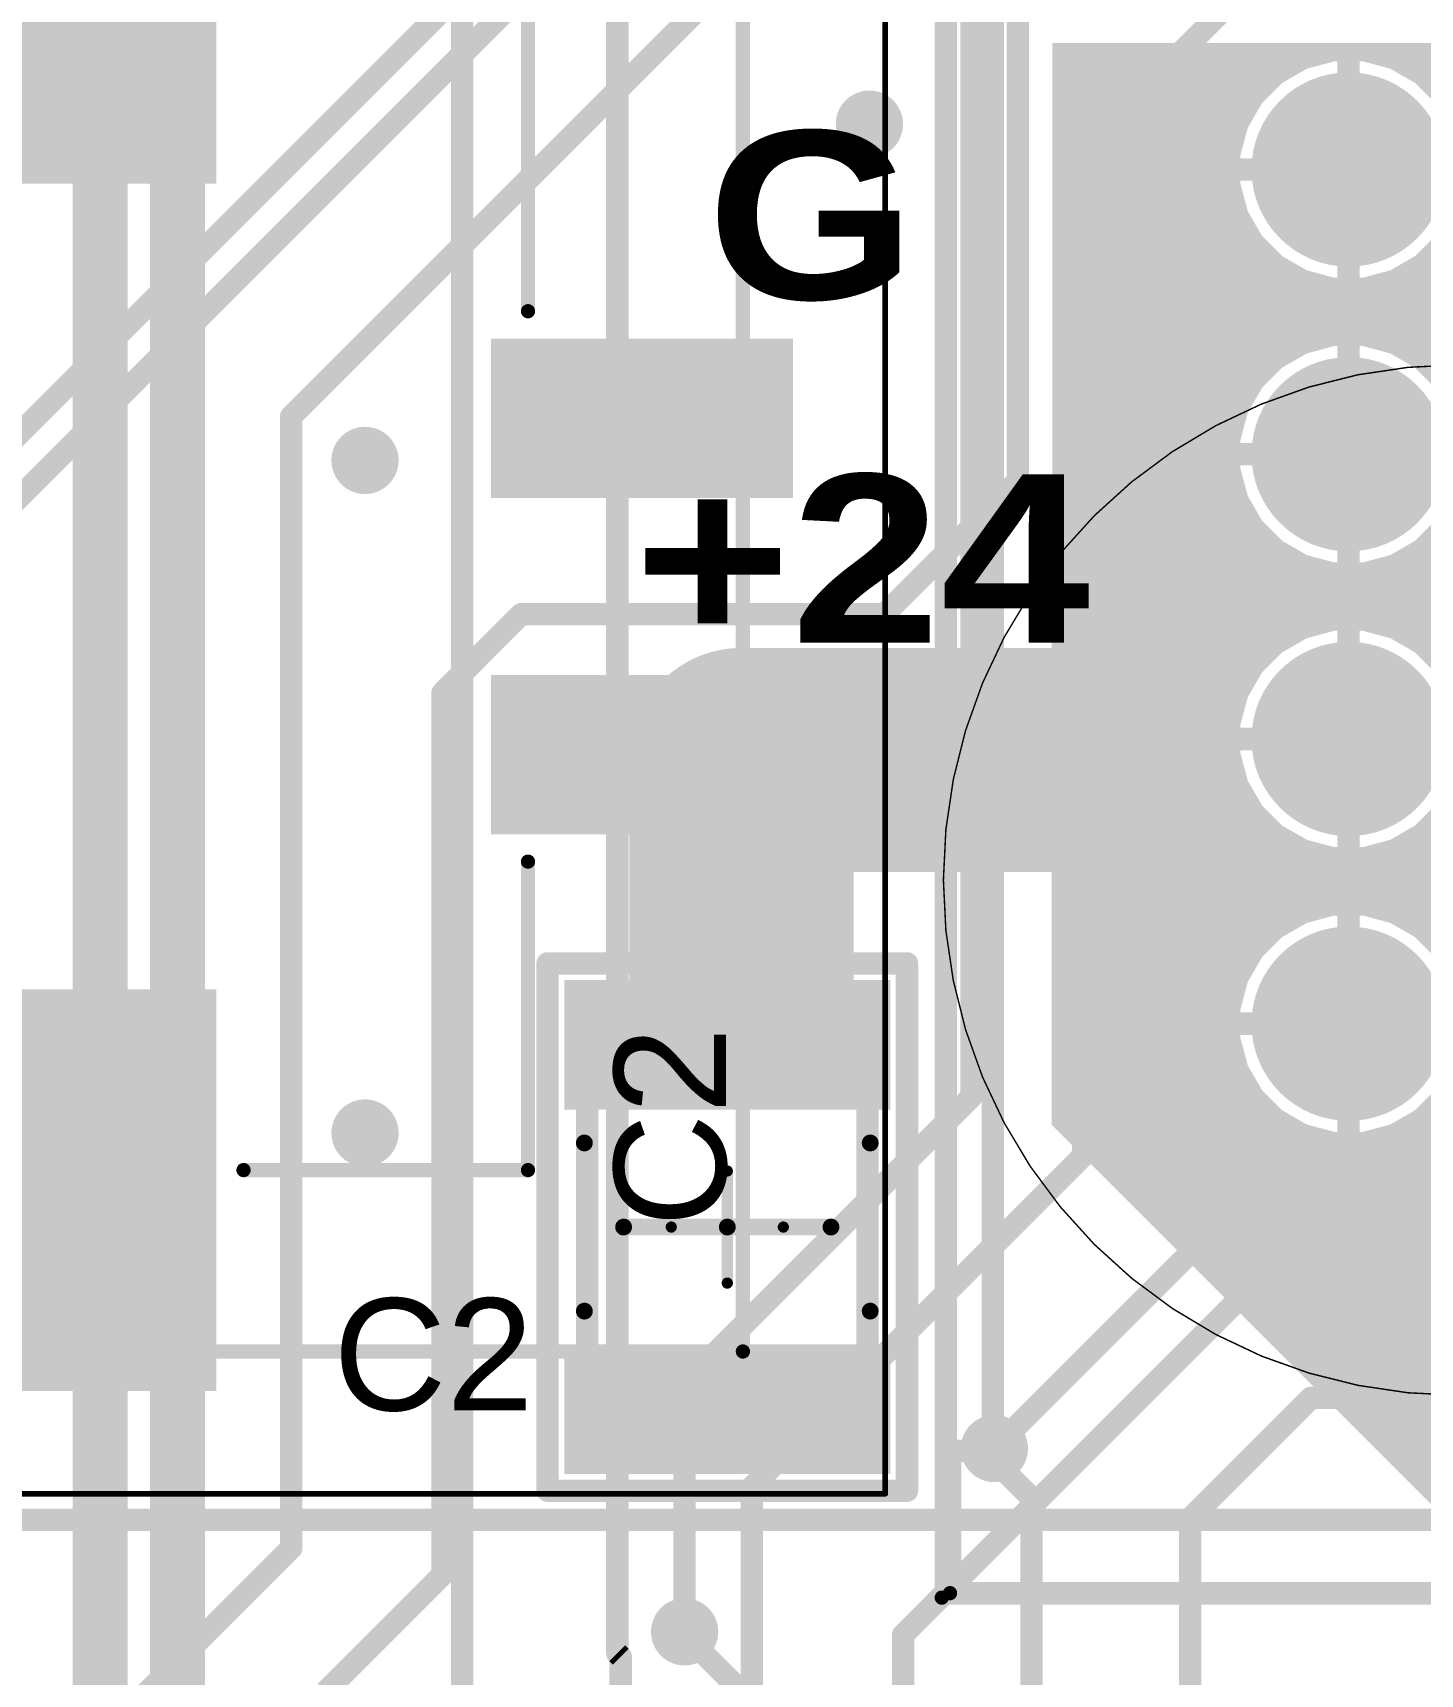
# Model space of a CAD drawing. Header units: inches. Extents: x 0 to 106, y 0 to 106.
# Drawn here: x 40.29 to 52.66, y 45.92 to 60.56 of the extents above; entities that cross this region are included whole.
import ezdxf

# ---------------------------------------------------------------- set-up
doc = ezdxf.new("R2010")
doc.units = ezdxf.units.IN
for name, color, linetype in [('Bottom Layer', 5, 'Continuous'), ('Bottom Overlay', 54, 'Continuous'), ('Bottom Solder', 6, 'Continuous'), ('Mechanical 1', 6, 'Continuous'), ('Mechanical 13', 56, 'Continuous'), ('Mechanical 15', 56, 'Continuous'), ('Mechanical 16', 56, 'Continuous'), ('Mechanical 5', 56, 'Continuous'), ('Multi-Layer', 9, 'Continuous'), ('Pad Holes', 156, 'Continuous'), ('Top Layer', 1, 'Continuous'), ('Top Overlay', 2, 'Continuous'), ('Top Paste', 8, 'Continuous'), ('Top Solder', 216, 'Continuous'), ('Via Holes', 16, 'Continuous')]:
    doc.layers.add(name, color=color, linetype=linetype)
doc.styles.add('Arial', font='', dxfattribs={"height": 0.2})
doc.styles.add('Arial Black', font='', dxfattribs={"height": 0.2})
doc.styles.get('Arial').set_extended_font_data('Arial')
doc.styles.get('Arial Black').set_extended_font_data('Arial Black')

# ---------------------------------------------------------------- blocks, each defined once
blk = doc.blocks.new('IDC_40_M_____________1')
at = {"layer": 'Bottom Layer'}
h = blk.add_hatch(color=5, dxfattribs=at)
edge = h.paths.add_edge_path()
edge.add_arc((-24.13, 1.27), 0.7649997399999999, 0, 360)
h = blk.add_hatch(color=5, dxfattribs=at)
edge = h.paths.add_edge_path()
edge.add_arc((-21.59, 1.27), 0.7649997399999999, 0, 360)
h = blk.add_hatch(color=5, dxfattribs=at)
edge = h.paths.add_edge_path()
edge.add_arc((-19.05, 1.27), 0.7649997399999999, 0, 360)
h = blk.add_hatch(color=5, dxfattribs=at)
edge = h.paths.add_edge_path()
edge.add_arc((-16.51, 1.27), 0.7649997399999999, 0, 360)
at = {"layer": 'Bottom Solder'}
h = blk.add_hatch(color=6, dxfattribs=at)
edge = h.paths.add_edge_path()
edge.add_arc((-24.13, 1.27), 0.86659974, 0, 360)
h = blk.add_hatch(color=6, dxfattribs=at)
edge = h.paths.add_edge_path()
edge.add_arc((-21.59, 1.27), 0.86659974, 0, 360)
h = blk.add_hatch(color=6, dxfattribs=at)
edge = h.paths.add_edge_path()
edge.add_arc((-19.05, 1.27), 0.86659974, 0, 360)
h = blk.add_hatch(color=6, dxfattribs=at)
edge = h.paths.add_edge_path()
edge.add_arc((-16.51, 1.27), 0.86659974, 0, 360)
at = {"layer": 'Multi-Layer'}
h = blk.add_hatch(color=9, dxfattribs=at)
edge = h.paths.add_edge_path()
edge.add_arc((-24.13, 1.27), 0.7649997399999999, 0, 360)
h = blk.add_hatch(color=9, dxfattribs=at)
edge = h.paths.add_edge_path()
edge.add_arc((-21.59, 1.27), 0.7649997399999999, 0, 360)
h = blk.add_hatch(color=9, dxfattribs=at)
edge = h.paths.add_edge_path()
edge.add_arc((-19.05, 1.27), 0.7649997399999999, 0, 360)
h = blk.add_hatch(color=9, dxfattribs=at)
edge = h.paths.add_edge_path()
edge.add_arc((-16.51, 1.27), 0.7649997399999999, 0, 360)
at = {"layer": 'Pad Holes'}
h = blk.add_hatch(color=7, dxfattribs=at)
edge = h.paths.add_edge_path()
edge.add_arc((-24.13, 1.27), 0.50999898, 0, 360)
h = blk.add_hatch(color=7, dxfattribs=at)
edge = h.paths.add_edge_path()
edge.add_arc((-21.59, 1.27), 0.50999898, 0, 360)
h = blk.add_hatch(color=7, dxfattribs=at)
edge = h.paths.add_edge_path()
edge.add_arc((-19.05, 1.27), 0.50999898, 0, 360)
h = blk.add_hatch(color=7, dxfattribs=at)
edge = h.paths.add_edge_path()
edge.add_arc((-16.51, 1.27), 0.50999898, 0, 360)
at = {"layer": 'Top Layer'}
h = blk.add_hatch(color=1, dxfattribs=at)
edge = h.paths.add_edge_path()
edge.add_arc((-24.13, 1.27), 0.7649997399999999, 0, 360)
h = blk.add_hatch(color=1, dxfattribs=at)
edge = h.paths.add_edge_path()
edge.add_arc((-21.59, 1.27), 0.7649997399999999, 0, 360)
h = blk.add_hatch(color=1, dxfattribs=at)
edge = h.paths.add_edge_path()
edge.add_arc((-19.05, 1.27), 0.7649997399999999, 0, 360)
h = blk.add_hatch(color=1, dxfattribs=at)
edge = h.paths.add_edge_path()
edge.add_arc((-16.51, 1.27), 0.7649997399999999, 0, 360)
at = {"layer": 'Top Solder'}
h = blk.add_hatch(color=216, dxfattribs=at)
edge = h.paths.add_edge_path()
edge.add_arc((-24.13, 1.27), 0.86659974, 0, 360)
h = blk.add_hatch(color=216, dxfattribs=at)
edge = h.paths.add_edge_path()
edge.add_arc((-21.59, 1.27), 0.86659974, 0, 360)
h = blk.add_hatch(color=216, dxfattribs=at)
edge = h.paths.add_edge_path()
edge.add_arc((-19.05, 1.27), 0.86659974, 0, 360)
h = blk.add_hatch(color=216, dxfattribs=at)
edge = h.paths.add_edge_path()
edge.add_arc((-16.51, 1.27), 0.86659974, 0, 360)
at = {"layer": 'Mechanical 13'}
for points in [[(-29.21000254, 4.826, 0.127, 0.127, 0), (-29.21000254, -4.49990464, 0.127, 0.127, 0)], [(29.24999992, 4.826, 0.127, 0.127, 0), (-29.21000254, 4.825994919999999, 0.127, 0.127, 0)]]:
    blk.add_lwpolyline(points, format="xyseb", dxfattribs=at)
for points in [[(-29.24175254, 4.826, 0.0635, 0.0635, 1), (-29.17825254, 4.826, 0.0635, 0.0635, 1)], [(-29.24175254, 4.825994919999999, 0.0635, 0.0635, 1), (-29.17825254, 4.825994919999999, 0.0635, 0.0635, 1)]]:
    blk.add_lwpolyline(points, format="xyseb", close=True, dxfattribs=at)
at = {"layer": 'Mechanical 15'}
for points in [[(-29.250005, 4.90000036, 0.127, 0.127, 0), (29.250005, 4.90000036, 0.127, 0.127, 0)], [(-29.24999992, 4.90000036, 0.127, 0.127, 0), (-29.24999992, -4.571999999999999, 0.127, 0.127, 0)]]:
    blk.add_lwpolyline(points, format="xyseb", dxfattribs=at)
for points in [[(-29.281755, 4.90000036, 0.0635, 0.0635, 1), (-29.218255, 4.90000036, 0.0635, 0.0635, 1)], [(-29.28174992, 4.90000036, 0.0635, 0.0635, 1), (-29.21824992, 4.90000036, 0.0635, 0.0635, 1)]]:
    blk.add_lwpolyline(points, format="xyseb", close=True, dxfattribs=at)
at = {"layer": 'Top Overlay'}
for points in [[(-29.21, 4.82499924, 0.1999996, 0.1999996, 0), (-27.94, 4.82499924, 0.1999996, 0.1999996, 0)], [(-29.21, 4.82499924, 0.1999996, 0.1999996, 0), (-29.21, -4.444999999999999, 0.1999996, 0.1999996, 0)], [(-27.94, 4.82499924, 0.1999996, 0.1999996, 0), (-27.94, 4.444999999999999, 0.1999996, 0.1999996, 0)], [(-1.27, 4.444999999999999, 0.1999996, 0.1999996, 0), (-27.94, 4.44499746, 0.1999996, 0.1999996, 0)]]:
    blk.add_lwpolyline(points, format="xyseb", dxfattribs=at)
for points in [[(-29.2599999, 4.82499924, 0.0999998, 0.0999998, 1), (-29.1600001, 4.82499924, 0.0999998, 0.0999998, 1)], [(-29.2599999, 4.82499924, 0.0999998, 0.0999998, 1), (-29.1600001, 4.82499924, 0.0999998, 0.0999998, 1)], [(-27.9899999, 4.82499924, 0.0999998, 0.0999998, 1), (-27.8900001, 4.82499924, 0.0999998, 0.0999998, 1)], [(-27.9899999, 4.82499924, 0.0999998, 0.0999998, 1), (-27.8900001, 4.82499924, 0.0999998, 0.0999998, 1)], [(-27.9899999, 4.444999999999999, 0.0999998, 0.0999998, 1), (-27.8900001, 4.444999999999999, 0.0999998, 0.0999998, 1)], [(-27.9899999, 4.44499746, 0.0999998, 0.0999998, 1), (-27.8900001, 4.44499746, 0.0999998, 0.0999998, 1)]]:
    blk.add_lwpolyline(points, format="xyseb", close=True, dxfattribs=at)
blk = doc.blocks.new('MOLEX_430450418_11')
at = {"layer": 'Top Layer'}
for points in [[(-2.13491826, 5.970082039999999), (-0.86491826, 5.970082039999999), (-0.86491826, 3.43008204), (-2.13491826, 3.43008204)], [(0.86508082, 5.970082039999999), (2.13508082, 5.970082039999999), (2.13508082, 3.43008204), (0.86508082, 3.43008204)], [(-7.09991976, 0.8250808999999999), (-3.669919, 0.8250808999999999), (-3.669919, -0.82491834), (-7.09991976, -0.82491834)], [(3.670081559999999, 0.8250808999999999), (7.10008232, 0.8250808999999999), (7.10008232, -0.82491834), (3.670081559999999, -0.82491834)]]:
    blk.add_hatch(color=1, dxfattribs=at).paths.add_polyline_path(points)
at = {"layer": 'Top Paste'}
for points in [[(-2.13491826, 5.970082039999999), (-0.86491826, 5.970082039999999), (-0.86491826, 3.43008204), (-2.13491826, 3.43008204)], [(0.86508082, 5.970082039999999), (2.13508082, 5.970082039999999), (2.13508082, 3.43008204), (0.86508082, 3.43008204)], [(-7.09991976, 0.8250808999999999), (-3.669919, 0.8250808999999999), (-3.669919, -0.82491834), (-7.09991976, -0.82491834)], [(3.670081559999999, 0.8250808999999999), (7.10008232, 0.8250808999999999), (7.10008232, -0.82491834), (3.670081559999999, -0.82491834)]]:
    blk.add_hatch(color=8, dxfattribs=at).paths.add_polyline_path(points)
at = {"layer": 'Top Solder'}
for points in [[(-2.21111826, 6.046282039999999), (-0.78871826, 6.046282039999999), (-0.78871826, 3.35388204), (-2.21111826, 3.35388204)], [(0.7888808199999999, 6.046282039999999), (2.21128082, 6.046282039999999), (2.21128082, 3.35388204), (0.7888808199999999, 3.35388204)], [(-7.17611976, 0.9012808999999999), (-3.593719, 0.9012808999999999), (-3.593719, -0.9011183399999999), (-7.17611976, -0.9011183399999999)], [(3.593881559999999, 0.9012808999999999), (7.17628232, 0.9012808999999999), (7.17628232, -0.9011183399999999), (3.593881559999999, -0.9011183399999999)]]:
    blk.add_hatch(color=216, dxfattribs=at).paths.add_polyline_path(points)
at = {"layer": 'Mechanical 13'}
for points in [[(6.8250816, 5.60008024, 0.127, 0.127, 0), (-6.824919039999999, 5.60008024, 0.127, 0.127, 0)], [(6.8250816, -5.59991768, 0.127, 0.127, 0), (6.8250816, 5.60008024, 0.127, 0.127, 0)]]:
    blk.add_lwpolyline(points, format="xyseb", dxfattribs=at)
blk.add_lwpolyline([(6.7933316, 5.60008024, 0.0635, 0.0635, 1), (6.8568316, 5.60008024, 0.0635, 0.0635, 1)], format="xyseb", close=True, dxfattribs=at)
blk.add_lwpolyline([(6.7933316, 5.60008024, 0.0635, 0.0635, 1), (6.8568316, 5.60008024, 0.0635, 0.0635, 1)], format="xyseb", close=True, dxfattribs=at)
at = {"layer": 'Mechanical 15'}
for points in [[(8.095081599999999, 6.870080239999999, 0.0499999, 0.0499999, 0), (-8.09491904, 6.870080239999999, 0.0499999, 0.0499999, 0)], [(8.095081599999999, -6.86991768, 0.0499999, 0.0499999, 0), (8.095081599999999, 6.870080239999999, 0.0499999, 0.0499999, 0)]]:
    blk.add_lwpolyline(points, format="xyseb", dxfattribs=at)
blk.add_lwpolyline([(8.082582259999999, 6.870080239999999, 0.02499868, 0.02499868, 1), (8.107580939999998, 6.870080239999999, 0.02499868, 0.02499868, 1)], format="xyseb", close=True, dxfattribs=at)
blk.add_lwpolyline([(8.082582259999999, 6.870080239999999, 0.02499868, 0.02499868, 1), (8.107580939999998, 6.870080239999999, 0.02499868, 0.02499868, 1)], format="xyseb", close=True, dxfattribs=at)
at = {"layer": 'Top Overlay'}
for points in [[(-2.45491762, 3.682999999999999, 0.127, 0.127, 0), (-5.206999999999999, 3.682999999999999, 0.127, 0.127, 0)], [(5.206999999999999, 3.682999999999999, 0.127, 0.127, 0), (2.45508018, 3.682999999999999, 0.127, 0.127, 0)], [(5.206999999999999, 1.14508026, 0.127, 0.127, 0), (5.206999999999999, 3.682999999999999, 0.127, 0.127, 0)]]:
    blk.add_lwpolyline(points, format="xyseb", dxfattribs=at)
for points in [[(-2.48666762, 3.682999999999999, 0.0635, 0.0635, 1), (-2.42316762, 3.682999999999999, 0.0635, 0.0635, 1)], [(2.42333018, 3.682999999999999, 0.0635, 0.0635, 1), (2.48683018, 3.682999999999999, 0.0635, 0.0635, 1)], [(5.175249999999999, 3.682999999999999, 0.0635, 0.0635, 1), (5.23875, 3.682999999999999, 0.0635, 0.0635, 1)], [(5.175249999999999, 3.682999999999999, 0.0635, 0.0635, 1), (5.23875, 3.682999999999999, 0.0635, 0.0635, 1)], [(5.175249999999999, 1.14508026, 0.0635, 0.0635, 1), (5.23875, 1.14508026, 0.0635, 0.0635, 1)]]:
    blk.add_lwpolyline(points, format="xyseb", close=True, dxfattribs=at)
blk = doc.blocks.new('DIN41612_48_3____________________B_12')
at = {"layer": 'Bottom Overlay'}
blk.add_lwpolyline([(-27.50000088, 5.39999936, 0.1999996, 0.1999996, 0), (27.50000088, 5.39999936, 0.1999996, 0.1999996, 0)], format="xyseb", dxfattribs=at)
blk = doc.blocks.new('1210C_26')
at = {"layer": 'Top Layer'}
for points in [[(-2.10207606, 1.35309991), (-1.14792506, 1.35309991), (-1.14792506, -1.35309991), (-2.10207606, -1.35309991)], [(1.14792506, 1.35309991), (2.10207606, 1.35309991), (2.10207606, -1.35309991), (1.14792506, -1.35309991)]]:
    blk.add_hatch(color=1, dxfattribs=at).paths.add_polyline_path(points)
at = {"layer": 'Top Paste'}
for points in [[(-2.10207606, 1.35309991), (-1.14792506, 1.35309991), (-1.14792506, -1.35309991), (-2.10207606, -1.35309991)], [(1.14792506, 1.35309991), (2.10207606, 1.35309991), (2.10207606, -1.35309991), (1.14792506, -1.35309991)]]:
    blk.add_hatch(color=8, dxfattribs=at).paths.add_polyline_path(points)
at = {"layer": 'Top Solder'}
for points in [[(-2.20367606, 1.45469991), (-1.04632506, 1.45469991), (-1.04632506, -1.45469991), (-2.20367606, -1.45469991)], [(1.04632506, 1.45469991), (2.20367606, 1.45469991), (2.20367606, -1.45469991), (1.04632506, -1.45469991)]]:
    blk.add_hatch(color=216, dxfattribs=at).paths.add_polyline_path(points)
at = {"layer": 'Mechanical 13'}
for points in [[(-1.59999934, 1.25000004, 0.1999996, 0.1999996, 0), (-1.59999934, -1.25000004, 0.1999996, 0.1999996, 0)], [(-1.59999934, 1.25000004, 0.1999996, 0.1999996, 0), (1.59999934, 1.25000004, 0.1999996, 0.1999996, 0)], [(1.59999934, 1.25000004, 0.1999996, 0.1999996, 0), (1.59999934, -1.25000004, 0.1999996, 0.1999996, 0)], [(-1.59999934, -1.25000004, 0.1999996, 0.1999996, 0), (1.59999934, -1.25000004, 0.1999996, 0.1999996, 0)]]:
    blk.add_lwpolyline(points, format="xyseb", dxfattribs=at)
for points in [[(-1.64999924, 1.25000004, 0.0999998, 0.0999998, 1), (-1.54999944, 1.25000004, 0.0999998, 0.0999998, 1)], [(-1.64999924, 1.25000004, 0.0999998, 0.0999998, 1), (-1.54999944, 1.25000004, 0.0999998, 0.0999998, 1)], [(1.54999944, 1.25000004, 0.0999998, 0.0999998, 1), (1.64999924, 1.25000004, 0.0999998, 0.0999998, 1)], [(1.54999944, 1.25000004, 0.0999998, 0.0999998, 1), (1.64999924, 1.25000004, 0.0999998, 0.0999998, 1)], [(-1.64999924, -1.25000004, 0.0999998, 0.0999998, 1), (-1.54999944, -1.25000004, 0.0999998, 0.0999998, 1)], [(-1.64999924, -1.25000004, 0.0999998, 0.0999998, 1), (-1.54999944, -1.25000004, 0.0999998, 0.0999998, 1)], [(1.54999944, -1.25000004, 0.0999998, 0.0999998, 1), (1.64999924, -1.25000004, 0.0999998, 0.0999998, 1)], [(1.54999944, -1.25000004, 0.0999998, 0.0999998, 1), (1.64999924, -1.25000004, 0.0999998, 0.0999998, 1)]]:
    blk.add_lwpolyline(points, format="xyseb", close=True, dxfattribs=at)
at = {"layer": 'Mechanical 15'}
for points in [[(-2.35207556, 1.60309814, 0.1999996, 0.1999996, 0), (-2.35207556, -1.60310068, 0.1999996, 0.1999996, 0)], [(-2.35207556, 1.60309814, 0.1999996, 0.1999996, 0), (2.35207556, 1.60309814, 0.1999996, 0.1999996, 0)], [(2.35207556, 1.60309814, 0.1999996, 0.1999996, 0), (2.35207556, -1.60310068, 0.1999996, 0.1999996, 0)], [(-2.35207556, -1.60310068, 0.1999996, 0.1999996, 0), (2.35207556, -1.60310068, 0.1999996, 0.1999996, 0)]]:
    blk.add_lwpolyline(points, format="xyseb", dxfattribs=at)
for points in [[(-2.40207546, 1.60309814, 0.0999998, 0.0999998, 1), (-2.30207566, 1.60309814, 0.0999998, 0.0999998, 1)], [(-2.40207546, 1.60309814, 0.0999998, 0.0999998, 1), (-2.30207566, 1.60309814, 0.0999998, 0.0999998, 1)], [(2.30207566, 1.60309814, 0.0999998, 0.0999998, 1), (2.40207546, 1.60309814, 0.0999998, 0.0999998, 1)], [(2.30207566, 1.60309814, 0.0999998, 0.0999998, 1), (2.40207546, 1.60309814, 0.0999998, 0.0999998, 1)], [(-2.40207546, -1.60310068, 0.0999998, 0.0999998, 1), (-2.30207566, -1.60310068, 0.0999998, 0.0999998, 1)], [(-2.40207546, -1.60310068, 0.0999998, 0.0999998, 1), (-2.30207566, -1.60310068, 0.0999998, 0.0999998, 1)], [(2.30207566, -1.60310068, 0.0999998, 0.0999998, 1), (2.40207546, -1.60310068, 0.0999998, 0.0999998, 1)], [(2.30207566, -1.60310068, 0.0999998, 0.0999998, 1), (2.40207546, -1.60310068, 0.0999998, 0.0999998, 1)]]:
    blk.add_lwpolyline(points, format="xyseb", close=True, dxfattribs=at)
at = {"layer": 'Mechanical 16'}
for points in [[(0, 0.499999, 0.0999998, 0.0999998, 0), (0, -0.499999, 0.0999998, 0.0999998, 0)], [(-0.499999, 0, 0.0999998, 0.0999998, 0), (0.499999, 0, 0.0999998, 0.0999998, 0)]]:
    blk.add_lwpolyline(points, format="xyseb", dxfattribs=at)
for points in [[(-0.02499868, 0.499999, 0.0499999, 0.0499999, 1), (0.02499868, 0.499999, 0.0499999, 0.0499999, 1)], [(-0.5249976799999999, 0, 0.0499999, 0.0499999, 1), (-0.47500032, 0, 0.0499999, 0.0499999, 1)], [(0.47500032, 0, 0.0499999, 0.0499999, 1), (0.5249976799999999, 0, 0.0499999, 0.0499999, 1)], [(-0.02499868, -0.499999, 0.0499999, 0.0499999, 1), (0.02499868, -0.499999, 0.0499999, 0.0499999, 1)]]:
    blk.add_lwpolyline(points, format="xyseb", close=True, dxfattribs=at)
at = {"layer": 'Mechanical 5'}
for points in [[(-2.35207556, 1.60309814, 0.1999996, 0.1999996, 0), (-2.35207556, -1.60310322, 0.1999996, 0.1999996, 0)], [(-2.35207556, 1.60309814, 0.1999996, 0.1999996, 0), (2.35207556, 1.60309814, 0.1999996, 0.1999996, 0)], [(2.35207556, 1.60309814, 0.1999996, 0.1999996, 0), (2.35207556, -1.60310322, 0.1999996, 0.1999996, 0)], [(-2.35207556, -1.60310322, 0.1999996, 0.1999996, 0), (2.35207556, -1.60310322, 0.1999996, 0.1999996, 0)]]:
    blk.add_lwpolyline(points, format="xyseb", dxfattribs=at)
for points in [[(-2.40207546, 1.60309814, 0.0999998, 0.0999998, 1), (-2.30207566, 1.60309814, 0.0999998, 0.0999998, 1)], [(-2.40207546, 1.60309814, 0.0999998, 0.0999998, 1), (-2.30207566, 1.60309814, 0.0999998, 0.0999998, 1)], [(2.30207566, 1.60309814, 0.0999998, 0.0999998, 1), (2.40207546, 1.60309814, 0.0999998, 0.0999998, 1)], [(2.30207566, 1.60309814, 0.0999998, 0.0999998, 1), (2.40207546, 1.60309814, 0.0999998, 0.0999998, 1)], [(-2.40207546, -1.60310322, 0.0999998, 0.0999998, 1), (-2.30207566, -1.60310322, 0.0999998, 0.0999998, 1)], [(-2.40207546, -1.60310322, 0.0999998, 0.0999998, 1), (-2.30207566, -1.60310322, 0.0999998, 0.0999998, 1)], [(2.30207566, -1.60310322, 0.0999998, 0.0999998, 1), (2.40207546, -1.60310322, 0.0999998, 0.0999998, 1)], [(2.30207566, -1.60310322, 0.0999998, 0.0999998, 1), (2.40207546, -1.60310322, 0.0999998, 0.0999998, 1)]]:
    blk.add_lwpolyline(points, format="xyseb", close=True, dxfattribs=at)
at = {"layer": 'Top Overlay'}
for points in [[(-0.75000104, 1.27500126, 0.1499997, 0.1499997, 0), (0.75000104, 1.27500126, 0.1499997, 0.1499997, 0)], [(0, 0.9249994199999999, 0.1499997, 0.1499997, 0), (0, 0, 0.1499997, 0.1499997, 0)], [(0, 0, 0.1499997, 0.1499997, 0), (0, -0.9249994199999999, 0.1499997, 0.1499997, 0)], [(-0.75000104, -1.27500126, 0.1499997, 0.1499997, 0), (0.75000104, -1.27500126, 0.1499997, 0.1499997, 0)]]:
    blk.add_lwpolyline(points, format="xyseb", dxfattribs=at)
for points in [[(-0.7875015999999999, 1.27500126, 0.07499858, 0.07499858, 1), (-0.7125004799999999, 1.27500126, 0.07499858, 0.07499858, 1)], [(0.7125004799999999, 1.27500126, 0.07499858, 0.07499858, 1), (0.7875015999999999, 1.27500126, 0.07499858, 0.07499858, 1)], [(-0.03750056, 0.9249994199999999, 0.07499858, 0.07499858, 1), (0.03750056, 0.9249994199999999, 0.07499858, 0.07499858, 1)], [(-0.03750056, 0, 0.07499858, 0.07499858, 1), (0.03750056, 0, 0.07499858, 0.07499858, 1)], [(-0.03750056, 0, 0.07499858, 0.07499858, 1), (0.03750056, 0, 0.07499858, 0.07499858, 1)], [(-0.03750056, -0.9249994199999999, 0.07499858, 0.07499858, 1), (0.03750056, -0.9249994199999999, 0.07499858, 0.07499858, 1)], [(-0.7875015999999999, -1.27500126, 0.07499858, 0.07499858, 1), (-0.7125004799999999, -1.27500126, 0.07499858, 0.07499858, 1)], [(0.7125004799999999, -1.27500126, 0.07499858, 0.07499858, 1), (0.7875015999999999, -1.27500126, 0.07499858, 0.07499858, 1)]]:
    blk.add_lwpolyline(points, format="xyseb", close=True, dxfattribs=at)
at = {"layer": 'Mechanical 5', "style": 'Arial'}
blk.add_text('C2', height=1.00000054, dxfattribs=at).set_placement((-1.27e-05, 0.01072134))

msp = doc.modelspace()

# ---------------------------------------------------------------- hatches: boundary and pattern name
at = {"layer": 'Bottom Layer'}
h = msp.add_hatch(color=5, dxfattribs=at)
edge = h.paths.add_edge_path()
edge.add_arc((47.74999339999999, 59.7500075), 0.2999994, 0, 360)
msp.add_hatch(color=5, dxfattribs=at).paths.add_polyline_path([(55.44712303999999, 58.65574756), (55.44712303999999, 57.49425128), (55.29712334, 57.43758896), (55.15752239999999, 57.57718989999999), (54.93747458, 57.70423561999999), (54.69204454, 57.76999876), (54.43795309999999, 57.76999876), (54.19252306, 57.70423561999999), (53.97247524, 57.57718989999999), (53.79280833999999, 57.397523), (53.66576262, 57.17747517999999), (53.59999948, 56.93204513999999), (53.59999948, 56.6779537), (53.66576262, 56.43252365999999), (53.79280833999999, 56.21247584), (53.97247524, 56.03280894), (54.19252306, 55.90576322), (54.43795309999999, 55.84000008), (54.69204454, 55.84000008), (54.93747458, 55.90576322), (55.15752239999999, 56.03280894), (55.29712334, 56.17240988), (55.44712303999999, 56.11574756), (55.44712303999999, 54.95425127999999), (55.29712334, 54.89758895999999), (55.15752239999999, 55.0371899), (54.93747458, 55.16423561999999), (54.69204454, 55.22999876), (54.43795309999999, 55.22999876), (54.19252306, 55.16423561999999), (53.97247524, 55.0371899), (53.79280833999999, 54.857523), (53.66576262, 54.63747518), (53.59999948, 54.39204513999999), (53.59999948, 54.1379537), (53.66576262, 53.89252366), (53.79280833999999, 53.67247584), (53.97247524, 53.49280894), (54.19252306, 53.36576322), (54.43795309999999, 53.30000008), (54.69204454, 53.30000008), (54.93747458, 53.36576322), (55.15752239999999, 53.49280894), (55.29712334, 53.63240988), (55.44712303999999, 53.57574756), (55.44712303999999, 52.68999875999999), (53.59999948, 52.68999875999999), (53.59999948, 50.76000008), (55.44712303999999, 50.76000008), (55.44712303999999, 49.70887696), (51.1810127, 49.70887696), (51.181, 49.70887949999999), (51.14513774, 49.70174464), (51.09725874, 49.72539457999999), (51.0073529, 49.81204159999999), (51.00587715999999, 49.81534106), (51.00587715999999, 51.26016925999999), (51.15587686, 51.30036222), (51.25280833999999, 51.13247583999999), (51.43247524, 50.95280894), (51.65252305999999, 50.82576322), (51.8979531, 50.76000008), (52.15204454, 50.76000008), (52.39747457999999, 50.82576322), (52.6175224, 50.95280894), (52.79718929999999, 51.13247583999999), (52.92423502, 51.35252366), (52.98999816, 51.5979537), (52.98999816, 51.85204514), (52.92423502, 52.09747518), (52.79718929999999, 52.31752299999999), (52.6175224, 52.4971899), (52.39747457999999, 52.62423562), (52.15204454, 52.68999875999999), (51.8979531, 52.68999875999999), (51.65252305999999, 52.62423562), (51.43247524, 52.4971899), (51.25280833999999, 52.31752299999999), (51.15587686, 52.14963662), (51.00587715999999, 52.18982957999999), (51.00587715999999, 53.80016926), (51.15587686, 53.84036222), (51.25280833999999, 53.67247584), (51.43247524, 53.49280894), (51.65252305999999, 53.36576322), (51.8979531, 53.30000008), (52.15204454, 53.30000008), (52.39747457999999, 53.36576322), (52.6175224, 53.49280894), (52.79718929999999, 53.67247584), (52.92423502, 53.89252366), (52.98999816, 54.1379537), (52.98999816, 54.39204513999999), (52.92423502, 54.63747518), (52.79718929999999, 54.857523), (52.6175224, 55.0371899), (52.39747457999999, 55.16423561999999), (52.15204454, 55.22999876), (51.8979531, 55.22999876), (51.65252305999999, 55.16423561999999), (51.43247524, 55.0371899), (51.25280833999999, 54.857523), (51.15587686, 54.68963662), (51.00587715999999, 54.72982957999999), (51.00587715999999, 56.34016926), (51.15587686, 56.38036221999999), (51.25280833999999, 56.21247584), (51.43247524, 56.03280894), (51.65252305999999, 55.90576322), (51.8979531, 55.84000008), (52.15204454, 55.84000008), (52.39747457999999, 55.90576322), (52.6175224, 56.03280894), (52.79718929999999, 56.21247584), (52.92423502, 56.43252365999999), (52.98999816, 56.6779537), (52.98999816, 56.93204513999999), (52.92423502, 57.17747517999999), (52.79718929999999, 57.397523), (52.6175224, 57.57718989999999), (52.39747457999999, 57.70423561999999), (52.37550357999999, 57.71012333999999), (52.39525208, 57.86012304), (52.9589873, 57.86012304), (52.959, 57.86012049999999), (53.07605336, 57.88340722), (53.17528862, 57.94971138), (53.6046045, 58.3790298), (53.60461212, 58.37903488), (53.67091628, 58.4782676), (53.69420046, 58.5953235), (53.69420046, 58.63895054), (53.84420015999999, 58.70108401999999), (53.97247524, 58.57280893999999), (54.19252306, 58.44576322), (54.43795309999999, 58.38000007999999), (54.69204454, 58.38000007999999), (54.93747458, 58.44576322), (55.15752239999999, 58.57280893999999), (55.29712334, 58.71240988)])
h = msp.add_hatch(color=5, dxfattribs=at)
edge = h.paths.add_edge_path()
edge.add_arc((43.24999477999999, 56.75000842), 0.2999994, 0, 360)
h = msp.add_hatch(color=5, dxfattribs=at)
edge = h.paths.add_edge_path()
edge.add_arc((43.24999477999999, 50.75001026), 0.2999994, 0, 360)
h = msp.add_hatch(color=5, dxfattribs=at)
edge = h.paths.add_edge_path()
edge.add_arc((48.8647359, 47.935261), 0.2999994, 0, 360)
h = msp.add_hatch(color=5, dxfattribs=at)
edge = h.paths.add_edge_path()
edge.add_arc((46.101, 46.29999883999999), 0.2999994, 0, 360)
at = {"layer": 'Top Layer'}
h = msp.add_hatch(color=1, dxfattribs=at)
h.paths.add_polyline_path([(57.3499996, 50.84999989999999), (55.52999815999999, 50.84999989999999), (55.52999815999999, 51.62499454), (54.56499882, 51.62499454), (53.59999948, 51.62499454), (53.59999948, 50.84999989999999), (52.72684654, 50.84999989999999), (52.66471305999999, 50.9999996), (52.79718929999999, 51.13247583999999), (52.92423502, 51.35252366), (52.98999816, 51.5979537), (52.98999816, 51.62499454), (52.02499881999999, 51.62499454), (51.05999947999999, 51.62499454), (51.05999947999999, 51.5979537), (51.12576261999999, 51.35252366), (51.25280833999999, 51.13247583999999), (51.38528458, 50.9999996), (51.3231511, 50.84999989999999), (49.37637826, 50.84999989999999), (49.37637826, 56.54538602), (49.3808766, 56.56799963999999), (49.3808766, 60.47499969999999), (57.3499996, 60.47499969999999)])
h.paths.add_polyline_path([(54.69204454, 60.30999875999999), (54.66499862, 60.30999875999999), (54.66499862, 59.44499413999999), (55.52999815999999, 59.44499413999999), (55.52999815999999, 59.47204514), (55.46423502, 59.71747517999999), (55.3371893, 59.937523), (55.15752239999999, 60.11718989999999), (54.93747458, 60.24423562)], flags=0)
h.paths.add_polyline_path([(52.15204454, 60.30999875999999), (52.12499862, 60.30999875999999), (52.12499862, 59.44499413999999), (52.98999816, 59.44499413999999), (52.98999816, 59.47204514), (52.92423502, 59.71747517999999), (52.79718929999999, 59.937523), (52.6175224, 60.11718989999999), (52.39747457999999, 60.24423562)], flags=0)
h.paths.add_polyline_path([(54.46499901999999, 60.30999875999999), (54.43795309999999, 60.30999875999999), (54.19252306, 60.24423562), (53.97247524, 60.11718989999999), (53.79280833999999, 59.937523), (53.66576262, 59.71747517999999), (53.59999948, 59.47204514), (53.59999948, 59.44499413999999), (54.46499901999999, 59.44499413999999)], flags=0)
h.paths.add_polyline_path([(51.92499901999999, 60.30999875999999), (51.8979531, 60.30999875999999), (51.65252305999999, 60.24423562), (51.43247524, 60.11718989999999), (51.25280833999999, 59.937523), (51.12576261999999, 59.71747517999999), (51.05999947999999, 59.47204514), (51.05999947999999, 59.44499413999999), (51.92499901999999, 59.44499413999999)], flags=0)
h.paths.add_polyline_path([(55.52999815999999, 59.24499454), (54.66499862, 59.24499454), (54.66499862, 58.38000007999999), (54.69204454, 58.38000007999999), (54.93747458, 58.44576322), (55.15752239999999, 58.57280893999999), (55.3371893, 58.75247584), (55.46423502, 58.97252365999999), (55.52999815999999, 59.2179537)], flags=0)
h.paths.add_polyline_path([(54.46499901999999, 59.24499454), (53.59999948, 59.24499454), (53.59999948, 59.2179537), (53.66576262, 58.97252365999999), (53.79280833999999, 58.75247584), (53.97247524, 58.57280893999999), (54.19252306, 58.44576322), (54.43795309999999, 58.38000007999999), (54.46499901999999, 58.38000007999999)], flags=0)
h.paths.add_polyline_path([(52.98999816, 59.24499454), (52.12499862, 59.24499454), (52.12499862, 58.38000007999999), (52.15204454, 58.38000007999999), (52.39747457999999, 58.44576322), (52.6175224, 58.57280893999999), (52.79718929999999, 58.75247584), (52.92423502, 58.97252365999999), (52.98999816, 59.2179537)], flags=0)
h.paths.add_polyline_path([(51.92499901999999, 59.24499454), (51.05999947999999, 59.24499454), (51.05999947999999, 59.2179537), (51.12576261999999, 58.97252365999999), (51.25280833999999, 58.75247584), (51.43247524, 58.57280893999999), (51.65252305999999, 58.44576322), (51.8979531, 58.38000007999999), (51.92499901999999, 58.38000007999999)], flags=0)
h.paths.add_polyline_path([(54.69204454, 57.76999876), (54.66499862, 57.76999876), (54.66499862, 56.90499413999999), (55.52999815999999, 56.90499413999999), (55.52999815999999, 56.93204513999999), (55.46423502, 57.17747517999999), (55.3371893, 57.397523), (55.15752239999999, 57.57718989999999), (54.93747458, 57.70423561999999)], flags=0)
h.paths.add_polyline_path([(52.15204454, 57.76999876), (52.12499862, 57.76999876), (52.12499862, 56.90499413999999), (52.98999816, 56.90499413999999), (52.98999816, 56.93204513999999), (52.92423502, 57.17747517999999), (52.79718929999999, 57.397523), (52.6175224, 57.57718989999999), (52.39747457999999, 57.70423561999999)], flags=0)
h.paths.add_polyline_path([(54.46499901999999, 57.76999876), (54.43795309999999, 57.76999876), (54.19252306, 57.70423561999999), (53.97247524, 57.57718989999999), (53.79280833999999, 57.397523), (53.66576262, 57.17747517999999), (53.59999948, 56.93204513999999), (53.59999948, 56.90499413999999), (54.46499901999999, 56.90499413999999)], flags=0)
h.paths.add_polyline_path([(51.92499901999999, 57.76999876), (51.8979531, 57.76999876), (51.65252305999999, 57.70423561999999), (51.43247524, 57.57718989999999), (51.25280833999999, 57.397523), (51.12576261999999, 57.17747517999999), (51.05999947999999, 56.93204513999999), (51.05999947999999, 56.90499413999999), (51.92499901999999, 56.90499413999999)], flags=0)
h.paths.add_polyline_path([(55.52999815999999, 56.70499454), (54.66499862, 56.70499454), (54.66499862, 55.84000008), (54.69204454, 55.84000008), (54.93747458, 55.90576322), (55.15752239999999, 56.03280894), (55.3371893, 56.21247584), (55.46423502, 56.43252365999999), (55.52999815999999, 56.6779537)], flags=0)
h.paths.add_polyline_path([(54.46499901999999, 56.70499454), (53.59999948, 56.70499454), (53.59999948, 56.6779537), (53.66576262, 56.43252365999999), (53.79280833999999, 56.21247584), (53.97247524, 56.03280894), (54.19252306, 55.90576322), (54.43795309999999, 55.84000008), (54.46499901999999, 55.84000008)], flags=0)
h.paths.add_polyline_path([(52.98999816, 56.70499454), (52.12499862, 56.70499454), (52.12499862, 55.84000008), (52.15204454, 55.84000008), (52.39747457999999, 55.90576322), (52.6175224, 56.03280894), (52.79718929999999, 56.21247584), (52.92423502, 56.43252365999999), (52.98999816, 56.6779537)], flags=0)
h.paths.add_polyline_path([(51.92499901999999, 56.70499454), (51.05999947999999, 56.70499454), (51.05999947999999, 56.6779537), (51.12576261999999, 56.43252365999999), (51.25280833999999, 56.21247584), (51.43247524, 56.03280894), (51.65252305999999, 55.90576322), (51.8979531, 55.84000008), (51.92499901999999, 55.84000008)], flags=0)
h.paths.add_polyline_path([(54.69204454, 55.22999876), (54.66499862, 55.22999876), (54.66499862, 54.36499414), (55.52999815999999, 54.36499414), (55.52999815999999, 54.39204513999999), (55.46423502, 54.63747518), (55.3371893, 54.857523), (55.15752239999999, 55.0371899), (54.93747458, 55.16423561999999)], flags=0)
h.paths.add_polyline_path([(52.15204454, 55.22999876), (52.12499862, 55.22999876), (52.12499862, 54.36499414), (52.98999816, 54.36499414), (52.98999816, 54.39204513999999), (52.92423502, 54.63747518), (52.79718929999999, 54.857523), (52.6175224, 55.0371899), (52.39747457999999, 55.16423561999999)], flags=0)
h.paths.add_polyline_path([(54.46499901999999, 55.22999876), (54.43795309999999, 55.22999876), (54.19252306, 55.16423561999999), (53.97247524, 55.0371899), (53.79280833999999, 54.857523), (53.66576262, 54.63747518), (53.59999948, 54.39204513999999), (53.59999948, 54.36499414), (54.46499901999999, 54.36499414)], flags=0)
h.paths.add_polyline_path([(51.92499901999999, 55.22999876), (51.8979531, 55.22999876), (51.65252305999999, 55.16423561999999), (51.43247524, 55.0371899), (51.25280833999999, 54.857523), (51.12576261999999, 54.63747518), (51.05999947999999, 54.39204513999999), (51.05999947999999, 54.36499414), (51.92499901999999, 54.36499414)], flags=0)
h.paths.add_polyline_path([(55.52999815999999, 54.16499454), (54.66499862, 54.16499454), (54.66499862, 53.30000008), (54.69204454, 53.30000008), (54.93747458, 53.36576322), (55.15752239999999, 53.49280894), (55.3371893, 53.67247584), (55.46423502, 53.89252366), (55.52999815999999, 54.1379537)], flags=0)
h.paths.add_polyline_path([(54.46499901999999, 54.16499454), (53.59999948, 54.16499454), (53.59999948, 54.1379537), (53.66576262, 53.89252366), (53.79280833999999, 53.67247584), (53.97247524, 53.49280894), (54.19252306, 53.36576322), (54.43795309999999, 53.30000008), (54.46499901999999, 53.30000008)], flags=0)
h.paths.add_polyline_path([(52.98999816, 54.16499454), (52.12499862, 54.16499454), (52.12499862, 53.30000008), (52.15204454, 53.30000008), (52.39747457999999, 53.36576322), (52.6175224, 53.49280894), (52.79718929999999, 53.67247584), (52.92423502, 53.89252366), (52.98999816, 54.1379537)], flags=0)
h.paths.add_polyline_path([(51.92499901999999, 54.16499454), (51.05999947999999, 54.16499454), (51.05999947999999, 54.1379537), (51.12576261999999, 53.89252366), (51.25280833999999, 53.67247584), (51.43247524, 53.49280894), (51.65252305999999, 53.36576322), (51.8979531, 53.30000008), (51.92499901999999, 53.30000008)], flags=0)
h.paths.add_polyline_path([(55.52999815999999, 52.68999875999999), (54.66499862, 52.68999875999999), (54.66499862, 51.82499414), (55.52999815999999, 51.82499414)], flags=0)
h.paths.add_polyline_path([(52.15204454, 52.68999875999999), (52.12499862, 52.68999875999999), (52.12499862, 51.82499414), (52.98999816, 51.82499414), (52.98999816, 51.85204514), (52.92423502, 52.09747518), (52.79718929999999, 52.31752299999999), (52.6175224, 52.4971899), (52.39747457999999, 52.62423562)], flags=0)
h.paths.add_polyline_path([(54.46499901999999, 52.68999875999999), (53.59999948, 52.68999875999999), (53.59999948, 51.82499414), (54.46499901999999, 51.82499414)], flags=0)
h.paths.add_polyline_path([(51.92499901999999, 52.68999875999999), (51.8979531, 52.68999875999999), (51.65252305999999, 52.62423562), (51.43247524, 52.4971899), (51.25280833999999, 52.31752299999999), (51.12576261999999, 52.09747518), (51.05999947999999, 51.85204514), (51.05999947999999, 51.82499414), (51.92499901999999, 51.82499414)], flags=0)
h = msp.add_hatch(color=1, dxfattribs=at)
edge = h.paths.add_edge_path()
edge.add_arc((47.74999339999999, 59.7500075), 0.2999994, 0, 360)
h = msp.add_hatch(color=1, dxfattribs=at)
edge = h.paths.add_edge_path()
edge.add_arc((43.24999477999999, 56.75000842), 0.2999994, 0, 360)
h = msp.add_hatch(color=1, dxfattribs=at)
h.paths.add_polyline_path([(56.85089976, 47.25158698), (56.74562183999999, 47.14473933999999), (53.05526091999999, 47.14473933999999), (49.37637826, 50.82362199999999), (49.37637826, 52.06999999999999), (50.99520153999999, 52.06999999999999), (51.08651454, 51.95099846), (51.05999947999999, 51.85204514), (51.05999947999999, 51.82499414), (52.02499881999999, 51.82499414), (52.98999816, 51.82499414), (52.98999816, 51.85204514), (52.9634831, 51.95099846), (53.0547961, 52.06999999999999), (53.59999948, 52.06999999999999), (53.59999948, 51.82499414), (54.56499882, 51.82499414), (55.52999815999999, 51.82499414), (55.52999815999999, 52.06999999999999), (56.77953338, 52.06999999999999)])
h.paths.add_polyline_path([(55.52999815999999, 51.62499454), (54.66499862, 51.62499454), (54.66499862, 50.76000008), (55.52999815999999, 50.76000008)], flags=0)
h.paths.add_polyline_path([(54.46499901999999, 51.62499454), (53.59999948, 51.62499454), (53.59999948, 50.76000008), (54.46499901999999, 50.76000008)], flags=0)
h.paths.add_polyline_path([(52.98999816, 51.62499454), (52.12499862, 51.62499454), (52.12499862, 50.76000008), (52.15204454, 50.76000008), (52.39747457999999, 50.82576322), (52.6175224, 50.95280894), (52.79718929999999, 51.13247583999999), (52.92423502, 51.35252366), (52.98999816, 51.5979537)], flags=0)
h.paths.add_polyline_path([(51.92499901999999, 51.62499454), (51.05999947999999, 51.62499454), (51.05999947999999, 51.5979537), (51.12576261999999, 51.35252366), (51.25280833999999, 51.13247583999999), (51.43247524, 50.95280894), (51.65252305999999, 50.82576322), (51.8979531, 50.76000008), (51.92499901999999, 50.76000008)], flags=0)
h = msp.add_hatch(color=1, dxfattribs=at)
edge = h.paths.add_edge_path()
edge.add_arc((43.24999477999999, 50.75001026), 0.2999994, 0, 360)
h = msp.add_hatch(color=1, dxfattribs=at)
edge = h.paths.add_edge_path()
edge.add_arc((48.8647359, 47.935261), 0.2999994, 0, 360)
h = msp.add_hatch(color=1, dxfattribs=at)
edge = h.paths.add_edge_path()
edge.add_arc((46.101, 46.29999883999999), 0.2999994, 0, 360)
at = {"layer": 'Via Holes'}
h = msp.add_hatch(color=7, dxfattribs=at)
edge = h.paths.add_edge_path()
edge.add_arc((47.74999339999999, 59.7500075), 0.1499997, 0, 360)
h = msp.add_hatch(color=7, dxfattribs=at)
edge = h.paths.add_edge_path()
edge.add_arc((43.24999477999999, 56.75000842), 0.1499997, 0, 360)
h = msp.add_hatch(color=7, dxfattribs=at)
edge = h.paths.add_edge_path()
edge.add_arc((43.24999477999999, 50.75001026), 0.1499997, 0, 360)
h = msp.add_hatch(color=7, dxfattribs=at)
edge = h.paths.add_edge_path()
edge.add_arc((48.8647359, 47.935261), 0.1499997, 0, 360)
h = msp.add_hatch(color=7, dxfattribs=at)
edge = h.paths.add_edge_path()
edge.add_arc((46.101, 46.29999883999999), 0.1499997, 0, 360)

# ---------------------------------------------------------------- linework, layer by layer
at = {"layer": 'Bottom Layer'}
for points in [[(44.11600016, 44.44000002, 0.1999996, 0.1999996, 0), (44.11600016, 77.64400016, 0.1999996, 0.1999996, 0)], [(45.5010012, 46.10866064, 0.1999996, 0.1999996, 0), (45.5010012, 74.8380012, 0.1999996, 0.1999996, 0)], [(41.57600015999999, 44.44000002, 0.48999902, 0.48999902, 0), (41.57600015999999, 62.27135374, 0.48999902, 0.48999902, 0)], [(40.88600154, 45.54605064, 0.48999902, 0.48999902, 0), (40.88600154, 61.98554785999999, 0.48999902, 0.48999902, 0)], [(49.657, 59.5170006, 0.1999996, 0.1999996, 0), (52.02499881999999, 61.88499942, 0.1999996, 0.1999996, 0)], [(48.65999919999999, 51.0729992, 0.1999996, 0.1999996, 0), (48.65999919999999, 61.35999919999999, 0.1999996, 0.1999996, 0)], [(49.657, 50.546, 0.1999996, 0.1999996, 0), (49.657, 59.5170006, 0.1999996, 0.1999996, 0)], [(50.7000002, 56.98613697999999, 0.1999996, 0.1999996, 0), (51.87986322, 58.166, 0.1999996, 0.1999996, 0)], [(51.87986322, 58.166, 0.1999996, 0.1999996, 0), (52.959, 58.166, 0.1999996, 0.1999996, 0)], [(50.7000002, 49.7705253, 0.1999996, 0.1999996, 0), (50.7000002, 56.98613697999999, 0.1999996, 0.1999996, 0)], [(46.101, 48.514, 0.1999996, 0.1999996, 0), (48.65999919999999, 51.0729992, 0.1999996, 0.1999996, 0)], [(46.70099879999999, 47.5899988, 0.1999996, 0.1999996, 0), (49.657, 50.546, 0.1999996, 0.1999996, 0)], [(48.8647359, 47.935261, 0.1999996, 0.1999996, 0), (50.7000002, 49.7705253, 0.1999996, 0.1999996, 0)], [(48.05000042, 46.27200042, 0.1999996, 0.1999996, 0), (51.181, 49.403, 0.1999996, 0.1999996, 0)], [(51.181, 49.403, 0.1999996, 0.1999996, 0), (55.6358425, 49.403, 0.1999996, 0.1999996, 0)], [(46.101, 46.29999883999999, 0.1999996, 0.1999996, 0), (46.101, 48.514, 0.1999996, 0.1999996, 0)], [(50.61100114, 47.30900113999999, 0.1999996, 0.1999996, 0), (51.689, 48.387, 0.1999996, 0.1999996, 0)], [(51.689, 48.387, 0.1999996, 0.1999996, 0), (56.38800000000001, 48.387, 0.1999996, 0.1999996, 0)], [(46.70099879999999, 44.48499866, 0.1999996, 0.1999996, 0), (46.70099879999999, 47.5899988, 0.1999996, 0.1999996, 0)], [(50.61100114, 41.43401162, 0.1999996, 0.1999996, 0), (50.61100114, 47.30900113999999, 0.1999996, 0.1999996, 0)], [(48.05000042, 41.3960564, 0.1999996, 0.1999996, 0), (48.05000042, 46.27200042, 0.1999996, 0.1999996, 0)], [(45.5010012, 46.10866064, 0.1999996, 0.1999996, 0), (45.53100114, 46.0786607, 0.1999996, 0.1999996, 0)], [(45.53100114, 40.775001, 0.1999996, 0.1999996, 0), (45.53100114, 46.0786607, 0.1999996, 0.1999996, 0)]]:
    msp.add_lwpolyline(points, format="xyseb", dxfattribs=at)
for points in [[(49.6070001, 59.5170006, 0.0999998, 0.0999998, 1), (49.7069999, 59.5170006, 0.0999998, 0.0999998, 1)], [(49.6070001, 59.5170006, 0.0999998, 0.0999998, 1), (49.7069999, 59.5170006, 0.0999998, 0.0999998, 1)], [(51.82986331999999, 58.166, 0.0999998, 0.0999998, 1), (51.92986311999999, 58.166, 0.0999998, 0.0999998, 1)], [(51.82986331999999, 58.166, 0.0999998, 0.0999998, 1), (51.92986311999999, 58.166, 0.0999998, 0.0999998, 1)], [(50.6500003, 56.98613697999999, 0.0999998, 0.0999998, 1), (50.75000009999999, 56.98613697999999, 0.0999998, 0.0999998, 1)], [(50.6500003, 56.98613697999999, 0.0999998, 0.0999998, 1), (50.75000009999999, 56.98613697999999, 0.0999998, 0.0999998, 1)], [(48.6099993, 51.0729992, 0.0999998, 0.0999998, 1), (48.7099991, 51.0729992, 0.0999998, 0.0999998, 1)], [(48.6099993, 51.0729992, 0.0999998, 0.0999998, 1), (48.7099991, 51.0729992, 0.0999998, 0.0999998, 1)], [(49.6070001, 50.546, 0.0999998, 0.0999998, 1), (49.7069999, 50.546, 0.0999998, 0.0999998, 1)], [(49.6070001, 50.546, 0.0999998, 0.0999998, 1), (49.7069999, 50.546, 0.0999998, 0.0999998, 1)], [(50.6500003, 49.7705253, 0.0999998, 0.0999998, 1), (50.75000009999999, 49.7705253, 0.0999998, 0.0999998, 1)], [(50.6500003, 49.7705253, 0.0999998, 0.0999998, 1), (50.75000009999999, 49.7705253, 0.0999998, 0.0999998, 1)], [(51.13100009999999, 49.403, 0.0999998, 0.0999998, 1), (51.23099989999999, 49.403, 0.0999998, 0.0999998, 1)], [(51.13100009999999, 49.403, 0.0999998, 0.0999998, 1), (51.23099989999999, 49.403, 0.0999998, 0.0999998, 1)], [(46.0510001, 48.514, 0.0999998, 0.0999998, 1), (46.1509999, 48.514, 0.0999998, 0.0999998, 1)], [(46.0510001, 48.514, 0.0999998, 0.0999998, 1), (46.1509999, 48.514, 0.0999998, 0.0999998, 1)], [(51.6390001, 48.387, 0.0999998, 0.0999998, 1), (51.7389999, 48.387, 0.0999998, 0.0999998, 1)], [(51.6390001, 48.387, 0.0999998, 0.0999998, 1), (51.7389999, 48.387, 0.0999998, 0.0999998, 1)], [(48.814736, 47.935261, 0.0999998, 0.0999998, 1), (48.9147358, 47.935261, 0.0999998, 0.0999998, 1)], [(46.6509989, 47.5899988, 0.0999998, 0.0999998, 1), (46.7509987, 47.5899988, 0.0999998, 0.0999998, 1)], [(46.6509989, 47.5899988, 0.0999998, 0.0999998, 1), (46.7509987, 47.5899988, 0.0999998, 0.0999998, 1)], [(50.56100124, 47.30900113999999, 0.0999998, 0.0999998, 1), (50.66100104, 47.30900113999999, 0.0999998, 0.0999998, 1)], [(50.56100124, 47.30900113999999, 0.0999998, 0.0999998, 1), (50.66100104, 47.30900113999999, 0.0999998, 0.0999998, 1)], [(46.0510001, 46.29999883999999, 0.0999998, 0.0999998, 1), (46.1509999, 46.29999883999999, 0.0999998, 0.0999998, 1)], [(48.00000052, 46.27200042, 0.0999998, 0.0999998, 1), (48.10000032, 46.27200042, 0.0999998, 0.0999998, 1)], [(48.00000052, 46.27200042, 0.0999998, 0.0999998, 1), (48.10000032, 46.27200042, 0.0999998, 0.0999998, 1)], [(45.4510013, 46.10866064, 0.0999998, 0.0999998, 1), (45.55100109999999, 46.10866064, 0.0999998, 0.0999998, 1)], [(45.4510013, 46.10866064, 0.0999998, 0.0999998, 1), (45.55100109999999, 46.10866064, 0.0999998, 0.0999998, 1)], [(45.48100124, 46.0786607, 0.0999998, 0.0999998, 1), (45.58100104, 46.0786607, 0.0999998, 0.0999998, 1)], [(45.48100124, 46.0786607, 0.0999998, 0.0999998, 1), (45.58100104, 46.0786607, 0.0999998, 0.0999998, 1)]]:
    msp.add_lwpolyline(points, format="xyseb", close=True, dxfattribs=at)
at = {"layer": 'Mechanical 1'}
for points in [[(57.60204888, 53.00637861999999, 0.01299972, 0.01299972, 1), (48.40995144, 53.00637861999999, 0.01299972, 0.01299972, 1)], [(48.40670278, 53.00637861999999, 0.00649986, 0.00649986, 1), (48.4132001, 53.00637861999999, 0.00649986, 0.00649986, 1)]]:
    msp.add_lwpolyline(points, format="xyseb", close=True, dxfattribs=at)
at = {"layer": 'Top Layer'}
for points in [[(42.59100194, 57.14100332, 0.1999996, 0.1999996, 0), (47.9749993, 62.52500068, 0.1999996, 0.1999996, 0)], [(39.76923466, 56.59091806, 0.1999996, 0.1999996, 0), (44.6999995, 61.52168289999999, 0.1999996, 0.1999996, 0)], [(39.93491886, 56.19091885999999, 0.1999996, 0.1999996, 0), (45.0999987, 61.35599869999999, 0.1999996, 0.1999996, 0)], [(49.07499964, 56.56799963999999, 0.1999996, 0.1999996, 0), (49.07499964, 60.88599964, 0.1999996, 0.1999996, 0)], [(42.59100194, 47.04598922, 0.1999996, 0.1999996, 0), (42.59100194, 57.14100332, 0.1999996, 0.1999996, 0)], [(47.8850706, 55.37807059999999, 0.1999996, 0.1999996, 0), (49.07499964, 56.56799963999999, 0.1999996, 0.1999996, 0)], [(43.942, 54.67609842, 0.1999996, 0.1999996, 0), (44.64397218, 55.37807059999999, 0.1999996, 0.1999996, 0)], [(44.64397218, 55.37807059999999, 0.1999996, 0.1999996, 0), (47.8850706, 55.37807059999999, 0.1999996, 0.1999996, 0)], [(46.60899999999999, 54.07808082, 2.00000108, 2.00000108, 0), (49.911, 54.07808082, 2.00000108, 2.00000108, 0)], [(46.60899999999999, 52.06999999999999, 2.00000108, 2.00000108, 0), (46.60899999999999, 54.07808082, 2.00000108, 2.00000108, 0)], [(43.942, 46.8101807, 0.1999996, 0.1999996, 0), (43.942, 54.67609842, 0.1999996, 0.1999996, 0)], [(48.8647359, 47.82702144, 0.1999996, 0.1999996, 0), (48.8647359, 47.935261, 0.1999996, 0.1999996, 0)], [(48.8647359, 47.82702144, 0.1999996, 0.1999996, 0), (49.19600016, 47.49575718, 0.1999996, 0.1999996, 0)], [(49.19600016, 44.44000002, 0.1999996, 0.1999996, 0), (49.19600016, 47.49575718, 0.1999996, 0.1999996, 0)], [(40.45100114, 44.90598841999999, 0.1999996, 0.1999996, 0), (42.59100194, 47.04598922, 0.1999996, 0.1999996, 0)], [(42.89772471999999, 45.76590542, 0.1999996, 0.1999996, 0), (43.942, 46.8101807, 0.1999996, 0.1999996, 0)], [(46.101, 46.27500016, 0.1999996, 0.1999996, 0), (46.101, 46.29999883999999, 0.1999996, 0.1999996, 0)], [(46.101, 46.27500016, 0.1999996, 0.1999996, 0), (46.74856792, 45.62743224, 0.1999996, 0.1999996, 0)]]:
    msp.add_lwpolyline(points, format="xyseb", dxfattribs=at)
for points in [[(42.54100204, 57.14100332, 0.0999998, 0.0999998, 1), (42.64100183999999, 57.14100332, 0.0999998, 0.0999998, 1)], [(42.54100204, 57.14100332, 0.0999998, 0.0999998, 1), (42.64100183999999, 57.14100332, 0.0999998, 0.0999998, 1)], [(49.02499974, 56.56799963999999, 0.0999998, 0.0999998, 1), (49.12499954, 56.56799963999999, 0.0999998, 0.0999998, 1)], [(49.02499974, 56.56799963999999, 0.0999998, 0.0999998, 1), (49.12499954, 56.56799963999999, 0.0999998, 0.0999998, 1)], [(44.59397228, 55.37807059999999, 0.0999998, 0.0999998, 1), (44.69397207999999, 55.37807059999999, 0.0999998, 0.0999998, 1)], [(44.59397228, 55.37807059999999, 0.0999998, 0.0999998, 1), (44.69397207999999, 55.37807059999999, 0.0999998, 0.0999998, 1)], [(47.8350707, 55.37807059999999, 0.0999998, 0.0999998, 1), (47.93507049999999, 55.37807059999999, 0.0999998, 0.0999998, 1)], [(47.8350707, 55.37807059999999, 0.0999998, 0.0999998, 1), (47.93507049999999, 55.37807059999999, 0.0999998, 0.0999998, 1)], [(46.109001, 54.07808082, 1.00000054, 1.00000054, 1), (47.108999, 54.07808082, 1.00000054, 1.00000054, 1)], [(46.109001, 54.07808082, 1.00000054, 1.00000054, 1), (47.108999, 54.07808082, 1.00000054, 1.00000054, 1)], [(49.41100099999999, 54.07808082, 1.00000054, 1.00000054, 1), (50.410999, 54.07808082, 1.00000054, 1.00000054, 1)], [(43.8920001, 54.67609842, 0.0999998, 0.0999998, 1), (43.9919999, 54.67609842, 0.0999998, 0.0999998, 1)], [(43.8920001, 54.67609842, 0.0999998, 0.0999998, 1), (43.9919999, 54.67609842, 0.0999998, 0.0999998, 1)], [(46.109001, 52.06999999999999, 1.00000054, 1.00000054, 1), (47.108999, 52.06999999999999, 1.00000054, 1.00000054, 1)], [(48.814736, 47.935261, 0.0999998, 0.0999998, 1), (48.9147358, 47.935261, 0.0999998, 0.0999998, 1)], [(48.814736, 47.82702144, 0.0999998, 0.0999998, 1), (48.9147358, 47.82702144, 0.0999998, 0.0999998, 1)], [(48.814736, 47.82702144, 0.0999998, 0.0999998, 1), (48.9147358, 47.82702144, 0.0999998, 0.0999998, 1)], [(49.14600025999999, 47.49575718, 0.0999998, 0.0999998, 1), (49.24600006, 47.49575718, 0.0999998, 0.0999998, 1)], [(49.14600025999999, 47.49575718, 0.0999998, 0.0999998, 1), (49.24600006, 47.49575718, 0.0999998, 0.0999998, 1)], [(42.54100204, 47.04598922, 0.0999998, 0.0999998, 1), (42.64100183999999, 47.04598922, 0.0999998, 0.0999998, 1)], [(42.54100204, 47.04598922, 0.0999998, 0.0999998, 1), (42.64100183999999, 47.04598922, 0.0999998, 0.0999998, 1)], [(43.8920001, 46.8101807, 0.0999998, 0.0999998, 1), (43.9919999, 46.8101807, 0.0999998, 0.0999998, 1)], [(43.8920001, 46.8101807, 0.0999998, 0.0999998, 1), (43.9919999, 46.8101807, 0.0999998, 0.0999998, 1)], [(46.0510001, 46.29999883999999, 0.0999998, 0.0999998, 1), (46.1509999, 46.29999883999999, 0.0999998, 0.0999998, 1)], [(46.0510001, 46.27500016, 0.0999998, 0.0999998, 1), (46.1509999, 46.27500016, 0.0999998, 0.0999998, 1)], [(46.0510001, 46.27500016, 0.0999998, 0.0999998, 1), (46.1509999, 46.27500016, 0.0999998, 0.0999998, 1)]]:
    msp.add_lwpolyline(points, format="xyseb", close=True, dxfattribs=at)

# ---------------------------------------------------------------- block references
for name, p, rotation in [('IDC_40_M_____________1', (53.29499882, 75.85499941999998), 90), ('MOLEX_430450418_11', (41.021, 55.626), 270), ('1210C_26', (46.482, 49.911), 90)]:
    msp.add_blockref(name, p, dxfattribs=dict(rotation=rotation))
msp.add_blockref('DIN41612_48_3____________________B_12', (53.00600015999999, 41.90000002))

# ---------------------------------------------------------------- texts
at = {"layer": 'Top Overlay'}
for s, height, style, p in [('G', 1.49999954, 'Arial Black', (46.29999883999999, 58.18816657999999)), ('+24', 1.49999954, 'Arial Black', (45.65000014, 55.12500024)), ('C2', 1.00000054, 'Arial', (42.96693464, 48.27516126))]:
    msp.add_text(s, height=height, dxfattribs=dict(at, style=style)).set_placement(p)

doc.saveas('drawing.dxf')
